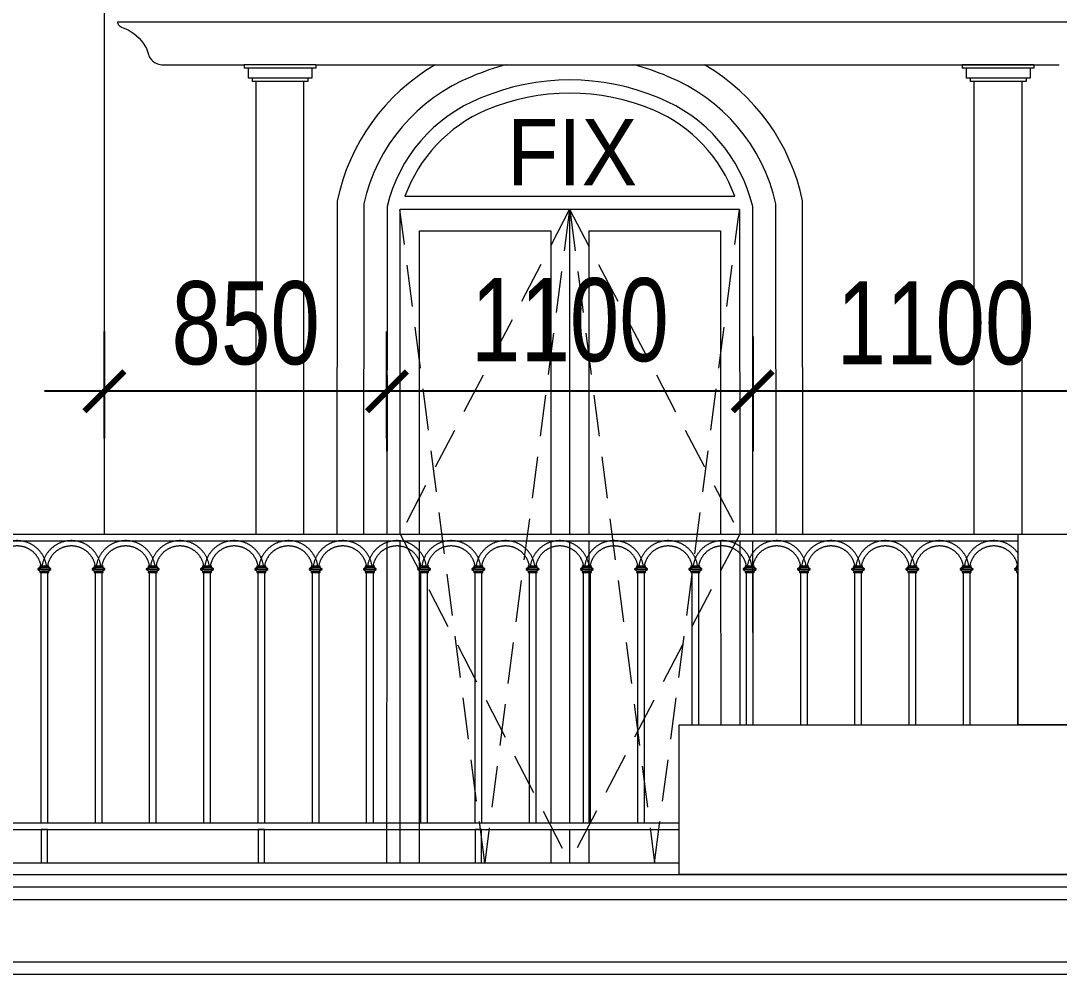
# Model space of a CAD drawing. Header units: millimetres. Extents: x -78046 to 260989, y -99288 to 158505.
# Drawn here: x 214000 to 217124, y 147047 to 149914 of the extents above; entities that cross this region are included whole.
import ezdxf
from ezdxf.xclip import XClip

# ---------------------------------------------------------------- set-up
doc = ezdxf.new("R2010")
doc.units = ezdxf.units.MM
doc.header["$LTSCALE"] = 100
doc.header["$XCLIPFRAME"] = 0
doc.header["$PDMODE"] = 98
doc.linetypes.add('HIDDEN', pattern=[0.375, 0.25, -0.125])
doc.layers.get('Defpoints').update_dxf_attribs({"lineweight": 13})
for name, color, linetype, lineweight in [('-DOOR', 137, 'Continuous', 9), ('-HATCH', 8, 'Continuous', 5), ('-HIDE', 3, 'HIDDEN', 13), ('-LINE1', 7, 'Continuous', 18), ('-LINE2', 252, 'Continuous', 9), ('-TEXT', 7, 'Continuous', 15)]:
    doc.layers.add(name, color=color, linetype=linetype, lineweight=lineweight)
doc.styles.add('AVANH', font='VHAVAN_2.TTF', dxfattribs={"width": 0.8})
doc.styles.add('X-5M-DH-TUM1$0$AVANTH', font='arial.ttf', dxfattribs={"width": 0.9})
doc.dimstyles.new('C_100A3', dxfattribs={"dimscale": 100, "dimtxt": 2.5, "dimasz": 1.2, "dimexe": 1.8, "dimexo": 0, "dimgap": 0.75, "dimtad": 1, "dimdec": 0, "dimzin": 0, "dimdsep": 46, "dimtxsty": 'AVANH', "dimblk": 'ARCHTICK', "dimcen": 0, "dimdle": 1.8, "dimclrd": 256, "dimclre": 256, "dimclrt": 7, "dimadec": 0, "dimazin": 0, "dimtfac": 0.0001, "dimtdec": 0, "dimtix": 1, "dimtmove": 2, "dimatfit": 3, "dimldrblk": 'ARCHTICK', "dimfxl": 1.8, "dimtolj": 1, "dimtzin": 0, "dimarcsym": 0})

# ---------------------------------------------------------------- blocks, each defined once
blk = doc.blocks.new('lancan')
for p, q in [((-1.1, 988.8), (6547.2, 988.8)), ((-1.1, 968.8), (6547.2, 968.8)), ((1956.8, 889), (1948.5, 884)), ((1948.5, 884), (1948.5, 882)), ((1958.4, 884), (1948.5, 884)), ((1948.5, 882), (1956.8, 876.9)), ((1958.4, 882), (1948.5, 882)), ((1954.4, 893), (1954.4, 891)), ((1954.4, 893), (1958.4, 893)), ((1954.4, 891), (1956.8, 891)), ((1954.4, 874.9), (1954.4, 872.9)), ((1954.4, 874.9), (1956.8, 874.9)), ((1956.8, 891), (1956.8, 889)), ((1956.8, 891), (1958.4, 891)), ((1956.8, 889), (1979.2, 889)), ((1956.8, 876.9), (1956.8, 874.9)), ((1956.8, 876.9), (1979.2, 876.9)), ((1956.8, 874.9), (1958.4, 874.9)), ((1958.4, 893), (1977.6, 893)), ((1977.6, 891), (1958.4, 891)), ((1958.4, 882), (1958.4, 884)), ((1958.4, 884), (1977.6, 884)), ((1958.4, 882), (1977.6, 882)), ((1977.6, 874.9), (1958.4, 874.9)), ((1977.6, 893), (1981.6, 893)), ((1977.6, 891), (1979.2, 891)), ((1977.6, 884), (1977.6, 882)), ((1977.6, 884), (1987.4, 884)), ((1977.6, 882), (1987.4, 882)), ((1977.6, 874.9), (1979.2, 874.9)), ((1979.2, 889), (1979.2, 891)), ((1979.2, 891), (1981.6, 891)), ((1987.4, 884), (1979.2, 889)), ((1979.2, 876.9), (1987.4, 882)), ((1979.2, 874.9), (1979.2, 876.9)), ((1979.2, 874.9), (1981.6, 874.9)), ((1981.6, 891), (1981.6, 893)), ((1981.6, 872.9), (1981.6, 874.9)), ((1987.4, 882), (1987.4, 884)), ((2120, 889), (2111.7, 884)), ((2111.7, 884), (2111.7, 882)), ((2121.6, 884), (2111.7, 884)), ((2111.7, 882), (2120, 876.9)), ((2121.6, 882), (2111.7, 882)), ((2117.6, 893), (2117.6, 891)), ((2117.6, 893), (2121.6, 893)), ((2117.6, 891), (2120, 891)), ((2117.6, 874.9), (2117.6, 872.9)), ((2117.6, 874.9), (2120, 874.9)), ((2120, 891), (2120, 889)), ((2120, 891), (2121.6, 891)), ((2120, 889), (2142.4, 889)), ((2120, 876.9), (2120, 874.9)), ((2120, 876.9), (2142.4, 876.9)), ((2120, 874.9), (2121.6, 874.9)), ((2121.6, 893), (2140.8, 893)), ((2140.8, 891), (2121.6, 891)), ((2121.6, 882), (2121.6, 884)), ((2121.6, 884), (2140.8, 884)), ((2121.6, 882), (2140.8, 882)), ((2140.8, 874.9), (2121.6, 874.9)), ((2140.8, 893), (2144.8, 893)), ((2140.8, 891), (2142.4, 891)), ((2140.8, 884), (2140.8, 882)), ((2140.8, 884), (2150.6, 884)), ((2140.8, 882), (2150.6, 882)), ((2140.8, 874.9), (2142.4, 874.9)), ((2142.4, 889), (2142.4, 891)), ((2142.4, 891), (2144.8, 891)), ((2150.6, 884), (2142.4, 889)), ((2142.4, 876.9), (2150.6, 882)), ((2142.4, 874.9), (2142.4, 876.9)), ((2142.4, 874.9), (2144.8, 874.9)), ((2144.8, 891), (2144.8, 893)), ((2144.8, 872.9), (2144.8, 874.9)), ((2150.6, 882), (2150.6, 884)), ((2283.2, 889), (2274.9, 884)), ((2274.9, 884), (2274.9, 882)), ((2284.8, 884), (2274.9, 884)), ((2274.9, 882), (2283.2, 876.9)), ((2284.8, 882), (2274.9, 882)), ((2280.8, 893), (2280.8, 891)), ((2280.8, 893), (2284.8, 893)), ((2280.8, 891), (2283.2, 891)), ((2280.8, 874.9), (2280.8, 872.9)), ((2280.8, 874.9), (2283.2, 874.9)), ((2283.2, 891), (2283.2, 889)), ((2283.2, 891), (2284.8, 891)), ((2283.2, 889), (2305.6, 889)), ((2283.2, 876.9), (2283.2, 874.9)), ((2283.2, 876.9), (2305.6, 876.9)), ((2283.2, 874.9), (2284.8, 874.9)), ((2284.8, 893), (2304, 893)), ((2304, 891), (2284.8, 891)), ((2284.8, 882), (2284.8, 884)), ((2284.8, 884), (2304, 884)), ((2284.8, 882), (2304, 882)), ((2304, 874.9), (2284.8, 874.9)), ((2304, 893), (2308, 893)), ((2304, 891), (2305.6, 891)), ((2304, 884), (2304, 882)), ((2304, 884), (2313.8, 884)), ((2304, 882), (2313.8, 882)), ((2304, 874.9), (2305.6, 874.9)), ((2305.6, 889), (2305.6, 891)), ((2305.6, 891), (2308, 891)), ((2313.8, 884), (2305.6, 889)), ((2305.6, 876.9), (2313.8, 882)), ((2305.6, 874.9), (2305.6, 876.9)), ((2305.6, 874.9), (2308, 874.9)), ((2308, 891), (2308, 893)), ((2308, 872.9), (2308, 874.9)), ((2313.8, 882), (2313.8, 884)), ((2446.4, 889), (2438.1, 884)), ((2438.1, 884), (2438.1, 882)), ((2448, 884), (2438.1, 884)), ((2438.1, 882), (2446.4, 876.9)), ((2448, 882), (2438.1, 882)), ((2444, 893), (2444, 891)), ((2444, 893), (2448, 893)), ((2444, 891), (2446.4, 891)), ((2444, 874.9), (2444, 872.9)), ((2444, 874.9), (2446.4, 874.9)), ((2446.4, 891), (2446.4, 889)), ((2446.4, 891), (2448, 891)), ((2446.4, 889), (2468.8, 889)), ((2446.4, 876.9), (2446.4, 874.9)), ((2446.4, 876.9), (2468.8, 876.9)), ((2446.4, 874.9), (2448, 874.9)), ((2448, 893), (2467.2, 893)), ((2467.2, 891), (2448, 891)), ((2448, 882), (2448, 884)), ((2448, 884), (2467.2, 884)), ((2448, 882), (2467.2, 882)), ((2467.2, 874.9), (2448, 874.9)), ((2467.2, 893), (2471.2, 893)), ((2467.2, 891), (2468.8, 891)), ((2467.2, 884), (2467.2, 882)), ((2467.2, 884), (2477, 884)), ((2467.2, 882), (2477, 882)), ((2467.2, 874.9), (2468.8, 874.9)), ((2468.8, 889), (2468.8, 891)), ((2468.8, 891), (2471.2, 891)), ((2477, 884), (2468.8, 889)), ((2468.8, 876.9), (2477, 882)), ((2468.8, 874.9), (2468.8, 876.9)), ((2468.8, 874.9), (2471.2, 874.9)), ((2471.2, 891), (2471.2, 893)), ((2471.2, 872.9), (2471.2, 874.9)), ((2477, 882), (2477, 884)), ((2609.6, 889), (2601.3, 884)), ((2601.3, 884), (2601.3, 882)), ((2611.2, 884), (2601.3, 884)), ((2601.3, 882), (2609.6, 876.9)), ((2611.2, 882), (2601.3, 882)), ((2607.2, 893), (2607.2, 891)), ((2607.2, 893), (2611.2, 893)), ((2607.2, 891), (2609.6, 891)), ((2607.2, 874.9), (2607.2, 872.9)), ((2607.2, 874.9), (2609.6, 874.9)), ((2609.6, 891), (2609.6, 889)), ((2609.6, 891), (2611.2, 891)), ((2609.6, 889), (2632, 889)), ((2609.6, 876.9), (2609.6, 874.9)), ((2609.6, 876.9), (2632, 876.9)), ((2609.6, 874.9), (2611.2, 874.9)), ((2611.2, 893), (2630.4, 893)), ((2630.4, 891), (2611.2, 891)), ((2611.2, 882), (2611.2, 884)), ((2611.2, 884), (2630.4, 884)), ((2611.2, 882), (2630.4, 882)), ((2630.4, 874.9), (2611.2, 874.9)), ((2630.4, 893), (2634.4, 893)), ((2630.4, 891), (2632, 891)), ((2630.4, 884), (2630.4, 882)), ((2630.4, 884), (2640.2, 884)), ((2630.4, 882), (2640.2, 882)), ((2630.4, 874.9), (2632, 874.9)), ((2632, 889), (2632, 891)), ((2632, 891), (2634.4, 891)), ((2640.2, 884), (2632, 889)), ((2632, 876.9), (2640.2, 882)), ((2632, 874.9), (2632, 876.9)), ((2632, 874.9), (2634.4, 874.9)), ((2634.4, 891), (2634.4, 893)), ((2634.4, 872.9), (2634.4, 874.9)), ((2640.2, 882), (2640.2, 884)), ((2772.8, 889), (2764.5, 884)), ((2764.5, 884), (2764.5, 882)), ((2774.4, 884), (2764.5, 884)), ((2764.5, 882), (2772.8, 876.9)), ((2774.4, 882), (2764.5, 882)), ((2770.4, 893), (2770.4, 891)), ((2770.4, 893), (2774.4, 893)), ((2770.4, 891), (2772.8, 891)), ((2770.4, 874.9), (2770.4, 872.9)), ((2770.4, 874.9), (2772.8, 874.9)), ((2772.8, 891), (2772.8, 889)), ((2772.8, 891), (2774.4, 891)), ((2772.8, 889), (2795.2, 889)), ((2772.8, 876.9), (2772.8, 874.9)), ((2772.8, 876.9), (2795.2, 876.9)), ((2772.8, 874.9), (2774.4, 874.9)), ((2774.4, 893), (2793.6, 893)), ((2793.6, 891), (2774.4, 891)), ((2774.4, 882), (2774.4, 884)), ((2774.4, 884), (2793.6, 884)), ((2774.4, 882), (2793.6, 882)), ((2793.6, 874.9), (2774.4, 874.9)), ((2793.6, 893), (2797.6, 893)), ((2793.6, 891), (2795.2, 891)), ((2793.6, 884), (2793.6, 882)), ((2793.6, 884), (2803.4, 884)), ((2793.6, 882), (2803.4, 882)), ((2793.6, 874.9), (2795.2, 874.9)), ((2795.2, 889), (2795.2, 891)), ((2795.2, 891), (2797.6, 891)), ((2803.4, 884), (2795.2, 889)), ((2795.2, 876.9), (2803.4, 882)), ((2795.2, 874.9), (2795.2, 876.9)), ((2795.2, 874.9), (2797.6, 874.9)), ((2797.6, 891), (2797.6, 893)), ((2797.6, 872.9), (2797.6, 874.9)), ((2803.4, 882), (2803.4, 884)), ((2936, 889), (2927.7, 884)), ((2927.7, 884), (2927.7, 882)), ((2937.6, 884), (2927.7, 884)), ((2927.7, 882), (2936, 876.9)), ((2937.6, 882), (2927.7, 882)), ((2933.6, 893), (2933.6, 891)), ((2933.6, 893), (2937.6, 893)), ((2933.6, 891), (2936, 891)), ((2933.6, 874.9), (2933.6, 872.9)), ((2933.6, 874.9), (2936, 874.9)), ((2936, 891), (2936, 889)), ((2936, 891), (2937.6, 891)), ((2936, 889), (2958.4, 889)), ((2936, 876.9), (2936, 874.9)), ((2936, 876.9), (2958.4, 876.9)), ((2936, 874.9), (2937.6, 874.9)), ((2937.6, 893), (2956.8, 893)), ((2956.8, 891), (2937.6, 891)), ((2937.6, 882), (2937.6, 884)), ((2937.6, 884), (2956.8, 884)), ((2937.6, 882), (2956.8, 882)), ((2956.8, 874.9), (2937.6, 874.9)), ((2956.8, 893), (2960.8, 893)), ((2956.8, 891), (2958.4, 891)), ((2956.8, 884), (2956.8, 882)), ((2956.8, 884), (2966.6, 884)), ((2956.8, 882), (2966.6, 882)), ((2956.8, 874.9), (2958.4, 874.9)), ((2958.4, 889), (2958.4, 891)), ((2958.4, 891), (2960.8, 891)), ((2966.6, 884), (2958.4, 889)), ((2958.4, 876.9), (2966.6, 882)), ((2958.4, 874.9), (2958.4, 876.9)), ((2958.4, 874.9), (2960.8, 874.9)), ((2960.8, 891), (2960.8, 893)), ((2960.8, 872.9), (2960.8, 874.9)), ((2966.6, 882), (2966.6, 884)), ((3099.2, 889), (3090.9, 884)), ((3090.9, 884), (3090.9, 882)), ((3100.8, 884), (3090.9, 884)), ((3090.9, 882), (3099.2, 876.9)), ((3100.8, 882), (3090.9, 882)), ((3096.8, 893), (3096.8, 891)), ((3096.8, 893), (3100.8, 893)), ((3096.8, 891), (3099.2, 891)), ((3096.8, 874.9), (3096.8, 872.9)), ((3096.8, 874.9), (3099.2, 874.9)), ((3099.2, 891), (3099.2, 889)), ((3099.2, 891), (3100.8, 891)), ((3099.2, 889), (3121.6, 889)), ((3099.2, 876.9), (3099.2, 874.9)), ((3099.2, 876.9), (3121.6, 876.9)), ((3099.2, 874.9), (3100.8, 874.9)), ((3100.8, 893), (3120, 893)), ((3120, 891), (3100.8, 891)), ((3100.8, 882), (3100.8, 884)), ((3100.8, 884), (3120, 884)), ((3100.8, 882), (3120, 882)), ((3120, 874.9), (3100.8, 874.9)), ((3120, 893), (3124, 893)), ((3120, 891), (3121.6, 891)), ((3120, 884), (3120, 882)), ((3120, 884), (3129.8, 884)), ((3120, 882), (3129.8, 882)), ((3120, 874.9), (3121.6, 874.9)), ((3121.6, 889), (3121.6, 891)), ((3121.6, 891), (3124, 891)), ((3129.8, 884), (3121.6, 889)), ((3121.6, 876.9), (3129.8, 882)), ((3121.6, 874.9), (3121.6, 876.9)), ((3121.6, 874.9), (3124, 874.9)), ((3124, 891), (3124, 893)), ((3124, 872.9), (3124, 874.9)), ((3129.8, 882), (3129.8, 884)), ((3262.4, 889), (3254.1, 884)), ((3254.1, 884), (3254.1, 882)), ((3264, 884), (3254.1, 884)), ((3254.1, 882), (3262.4, 876.9)), ((3264, 882), (3254.1, 882)), ((3260, 893), (3260, 891)), ((3260, 893), (3264, 893)), ((3260, 891), (3262.4, 891)), ((3260, 874.9), (3260, 872.9)), ((3260, 874.9), (3262.4, 874.9)), ((3262.4, 891), (3262.4, 889)), ((3262.4, 891), (3264, 891)), ((3262.4, 889), (3284.8, 889)), ((3262.4, 876.9), (3262.4, 874.9)), ((3262.4, 876.9), (3284.8, 876.9)), ((3262.4, 874.9), (3264, 874.9)), ((3264, 893), (3283.2, 893)), ((3283.2, 891), (3264, 891)), ((3264, 882), (3264, 884)), ((3264, 884), (3283.2, 884)), ((3264, 882), (3283.2, 882)), ((3283.2, 874.9), (3264, 874.9)), ((3283.2, 893), (3287.2, 893)), ((3283.2, 891), (3284.8, 891)), ((3283.2, 884), (3283.2, 882)), ((3283.2, 884), (3293, 884)), ((3283.2, 882), (3293, 882)), ((3283.2, 874.9), (3284.8, 874.9)), ((3284.8, 889), (3284.8, 891)), ((3284.8, 891), (3287.2, 891)), ((3293, 884), (3284.8, 889)), ((3284.8, 876.9), (3293, 882)), ((3284.8, 874.9), (3284.8, 876.9)), ((3284.8, 874.9), (3287.2, 874.9)), ((3287.2, 891), (3287.2, 893)), ((3287.2, 872.9), (3287.2, 874.9)), ((3293, 882), (3293, 884)), ((3425.6, 889), (3417.3, 884)), ((3417.3, 884), (3417.3, 882)), ((3427.2, 884), (3417.3, 884)), ((3417.3, 882), (3425.6, 876.9)), ((3427.2, 882), (3417.3, 882)), ((3423.2, 893), (3423.2, 891)), ((3423.2, 893), (3427.2, 893)), ((3423.2, 891), (3425.6, 891)), ((3423.2, 874.9), (3423.2, 872.9)), ((3423.2, 874.9), (3425.6, 874.9)), ((3425.6, 891), (3425.6, 889)), ((3425.6, 891), (3427.2, 891)), ((3425.6, 889), (3448, 889)), ((3425.6, 876.9), (3425.6, 874.9)), ((3425.6, 876.9), (3448, 876.9)), ((3425.6, 874.9), (3427.2, 874.9)), ((3427.2, 893), (3446.4, 893)), ((3446.4, 891), (3427.2, 891)), ((3427.2, 882), (3427.2, 884)), ((3427.2, 884), (3446.4, 884)), ((3427.2, 882), (3446.4, 882)), ((3446.4, 874.9), (3427.2, 874.9)), ((3446.4, 893), (3450.4, 893)), ((3446.4, 891), (3448, 891)), ((3446.4, 884), (3446.4, 882)), ((3446.4, 884), (3456.2, 884)), ((3446.4, 882), (3456.2, 882)), ((3446.4, 874.9), (3448, 874.9)), ((3448, 889), (3448, 891)), ((3448, 891), (3450.4, 891)), ((3456.2, 884), (3448, 889)), ((3448, 876.9), (3456.2, 882)), ((3448, 874.9), (3448, 876.9)), ((3448, 874.9), (3450.4, 874.9)), ((3450.4, 891), (3450.4, 893)), ((3450.4, 872.9), (3450.4, 874.9)), ((3456.2, 882), (3456.2, 884)), ((3588.8, 889), (3580.5, 884)), ((3580.5, 884), (3580.5, 882)), ((3590.4, 884), (3580.5, 884)), ((3580.5, 882), (3588.8, 876.9)), ((3590.4, 882), (3580.5, 882)), ((3586.4, 893), (3586.4, 891)), ((3586.4, 893), (3590.4, 893)), ((3586.4, 891), (3588.8, 891)), ((3586.4, 874.9), (3586.4, 872.9)), ((3586.4, 874.9), (3588.8, 874.9)), ((3588.8, 891), (3588.8, 889)), ((3588.8, 891), (3590.4, 891)), ((3588.8, 889), (3611.2, 889)), ((3588.8, 876.9), (3588.8, 874.9)), ((3588.8, 876.9), (3611.2, 876.9)), ((3588.8, 874.9), (3590.4, 874.9)), ((3590.4, 893), (3609.6, 893)), ((3609.6, 891), (3590.4, 891)), ((3590.4, 882), (3590.4, 884)), ((3590.4, 884), (3609.6, 884)), ((3590.4, 882), (3609.6, 882)), ((3609.6, 874.9), (3590.4, 874.9)), ((3609.6, 893), (3613.6, 893)), ((3609.6, 891), (3611.2, 891)), ((3609.6, 884), (3609.6, 882)), ((3609.6, 884), (3619.4, 884)), ((3609.6, 882), (3619.4, 882)), ((3609.6, 874.9), (3611.2, 874.9)), ((3611.2, 889), (3611.2, 891)), ((3611.2, 891), (3613.6, 891)), ((3619.4, 884), (3611.2, 889)), ((3611.2, 876.9), (3619.4, 882)), ((3611.2, 874.9), (3611.2, 876.9)), ((3611.2, 874.9), (3613.6, 874.9)), ((3613.6, 891), (3613.6, 893)), ((3613.6, 872.9), (3613.6, 874.9)), ((3619.4, 882), (3619.4, 884)), ((3752, 889), (3743.7, 884)), ((3743.7, 884), (3743.7, 882)), ((3753.6, 884), (3743.7, 884)), ((3743.7, 882), (3752, 876.9)), ((3753.6, 882), (3743.7, 882)), ((3749.6, 893), (3749.6, 891)), ((3749.6, 893), (3753.6, 893)), ((3749.6, 891), (3752, 891)), ((3749.6, 874.9), (3749.6, 872.9)), ((3749.6, 874.9), (3752, 874.9)), ((3752, 891), (3752, 889)), ((3752, 891), (3753.6, 891)), ((3752, 889), (3774.4, 889)), ((3752, 876.9), (3752, 874.9)), ((3752, 876.9), (3774.4, 876.9)), ((3752, 874.9), (3753.6, 874.9)), ((3753.6, 893), (3772.8, 893)), ((3772.8, 891), (3753.6, 891)), ((3753.6, 882), (3753.6, 884)), ((3753.6, 884), (3772.8, 884)), ((3753.6, 882), (3772.8, 882)), ((3772.8, 874.9), (3753.6, 874.9)), ((3772.8, 893), (3776.8, 893)), ((3772.8, 891), (3774.4, 891)), ((3772.8, 884), (3772.8, 882)), ((3772.8, 884), (3782.6, 884)), ((3772.8, 882), (3782.6, 882)), ((3772.8, 874.9), (3774.4, 874.9)), ((3774.4, 889), (3774.4, 891)), ((3774.4, 891), (3776.8, 891)), ((3782.6, 884), (3774.4, 889)), ((3774.4, 876.9), (3782.6, 882)), ((3774.4, 874.9), (3774.4, 876.9)), ((3774.4, 874.9), (3776.8, 874.9)), ((3776.8, 891), (3776.8, 893)), ((3776.8, 872.9), (3776.8, 874.9)), ((3782.6, 882), (3782.6, 884)), ((3915.2, 889), (3906.9, 884)), ((3906.9, 884), (3906.9, 882)), ((3916.8, 884), (3906.9, 884)), ((3906.9, 882), (3915.2, 876.9)), ((3916.8, 882), (3906.9, 882)), ((3912.8, 893), (3912.8, 891)), ((3912.8, 893), (3916.8, 893)), ((3912.8, 891), (3915.2, 891)), ((3912.8, 874.9), (3912.8, 872.9)), ((3912.8, 874.9), (3915.2, 874.9)), ((3915.2, 891), (3915.2, 889)), ((3915.2, 891), (3916.8, 891)), ((3915.2, 889), (3937.6, 889)), ((3915.2, 876.9), (3915.2, 874.9)), ((3915.2, 876.9), (3937.6, 876.9)), ((3915.2, 874.9), (3916.8, 874.9)), ((3916.8, 893), (3936, 893)), ((3936, 891), (3916.8, 891)), ((3916.8, 882), (3916.8, 884)), ((3916.8, 884), (3936, 884)), ((3916.8, 882), (3936, 882)), ((3936, 874.9), (3916.8, 874.9)), ((3936, 893), (3940, 893)), ((3936, 891), (3937.6, 891)), ((3936, 884), (3936, 882)), ((3936, 884), (3945.8, 884)), ((3936, 882), (3945.8, 882)), ((3936, 874.9), (3937.6, 874.9)), ((3937.6, 889), (3937.6, 891)), ((3937.6, 891), (3940, 891)), ((3945.8, 884), (3937.6, 889)), ((3937.6, 876.9), (3945.8, 882)), ((3937.6, 874.9), (3937.6, 876.9)), ((3937.6, 874.9), (3940, 874.9)), ((3940, 891), (3940, 893)), ((3940, 872.9), (3940, 874.9)), ((3945.8, 882), (3945.8, 884)), ((4078.4, 889), (4070.1, 884)), ((4070.1, 884), (4070.1, 882)), ((4080, 884), (4070.1, 884)), ((4070.1, 882), (4078.4, 876.9)), ((4080, 882), (4070.1, 882)), ((4076, 893), (4076, 891)), ((4076, 893), (4080, 893)), ((4076, 891), (4078.4, 891)), ((4076, 874.9), (4076, 872.9)), ((4076, 874.9), (4078.4, 874.9)), ((4078.4, 891), (4078.4, 889)), ((4078.4, 891), (4080, 891)), ((4078.4, 889), (4100.8, 889)), ((4078.4, 876.9), (4078.4, 874.9)), ((4078.4, 876.9), (4100.8, 876.9)), ((4078.4, 874.9), (4080, 874.9)), ((4080, 893), (4099.2, 893)), ((4099.2, 891), (4080, 891)), ((4080, 882), (4080, 884)), ((4080, 884), (4099.2, 884)), ((4080, 882), (4099.2, 882)), ((4099.2, 874.9), (4080, 874.9)), ((4099.2, 893), (4103.2, 893)), ((4099.2, 891), (4100.8, 891)), ((4099.2, 884), (4099.2, 882)), ((4099.2, 884), (4109, 884)), ((4099.2, 882), (4109, 882)), ((4099.2, 874.9), (4100.8, 874.9)), ((4100.8, 889), (4100.8, 891)), ((4100.8, 891), (4103.2, 891)), ((4109, 884), (4100.8, 889)), ((4100.8, 876.9), (4109, 882)), ((4100.8, 874.9), (4100.8, 876.9)), ((4100.8, 874.9), (4103.2, 874.9)), ((4103.2, 891), (4103.2, 893)), ((4103.2, 872.9), (4103.2, 874.9)), ((4109, 882), (4109, 884)), ((4241.6, 889), (4233.3, 884)), ((4233.3, 884), (4233.3, 882)), ((4243.2, 884), (4233.3, 884)), ((4233.3, 882), (4241.6, 876.9)), ((4243.2, 882), (4233.3, 882)), ((4239.2, 893), (4239.2, 891)), ((4239.2, 893), (4243.2, 893)), ((4239.2, 891), (4241.6, 891)), ((4239.2, 874.9), (4239.2, 872.9)), ((4239.2, 874.9), (4241.6, 874.9)), ((4241.6, 891), (4241.6, 889)), ((4241.6, 891), (4243.2, 891)), ((4241.6, 889), (4264, 889)), ((4241.6, 876.9), (4241.6, 874.9)), ((4241.6, 876.9), (4264, 876.9)), ((4241.6, 874.9), (4243.2, 874.9)), ((4243.2, 893), (4262.4, 893)), ((4262.4, 891), (4243.2, 891)), ((4243.2, 882), (4243.2, 884)), ((4243.2, 884), (4262.4, 884)), ((4243.2, 882), (4262.4, 882)), ((4262.4, 874.9), (4243.2, 874.9)), ((4262.4, 893), (4266.4, 893)), ((4262.4, 891), (4264, 891)), ((4262.4, 884), (4262.4, 882)), ((4262.4, 884), (4272.2, 884)), ((4262.4, 882), (4272.2, 882)), ((4262.4, 874.9), (4264, 874.9)), ((4264, 889), (4264, 891)), ((4264, 891), (4266.4, 891)), ((4272.2, 884), (4264, 889)), ((4264, 876.9), (4272.2, 882)), ((4264, 874.9), (4264, 876.9)), ((4264, 874.9), (4266.4, 874.9)), ((4266.4, 891), (4266.4, 893)), ((4266.4, 872.9), (4266.4, 874.9)), ((4272.2, 882), (4272.2, 884)), ((4404.8, 889), (4396.5, 884)), ((4396.5, 884), (4396.5, 882)), ((4406.4, 884), (4396.5, 884)), ((4396.5, 882), (4404.8, 876.9)), ((4406.4, 882), (4396.5, 882)), ((4402.4, 893), (4402.4, 891)), ((4402.4, 893), (4406.4, 893)), ((4402.4, 891), (4404.8, 891)), ((4402.4, 874.9), (4402.4, 872.9)), ((4402.4, 874.9), (4404.8, 874.9)), ((4404.8, 891), (4404.8, 889)), ((4404.8, 891), (4406.4, 891)), ((4404.8, 889), (4427.1, 889)), ((4404.8, 876.9), (4404.8, 874.9)), ((4404.8, 876.9), (4427.1, 876.9)), ((4404.8, 874.9), (4406.4, 874.9)), ((4406.4, 893), (4425.6, 893)), ((4425.6, 891), (4406.4, 891)), ((4406.4, 882), (4406.4, 884)), ((4406.4, 884), (4425.6, 884)), ((4406.4, 882), (4425.6, 882)), ((4425.6, 874.9), (4406.4, 874.9)), ((4425.6, 893), (4429.5, 893)), ((4425.6, 891), (4427.1, 891)), ((4425.6, 884), (4425.6, 882)), ((4425.6, 884), (4435.4, 884)), ((4425.6, 882), (4435.4, 882)), ((4425.6, 874.9), (4427.1, 874.9)), ((4427.1, 889), (4427.1, 891)), ((4427.1, 891), (4429.5, 891)), ((4435.4, 884), (4427.1, 889)), ((4427.1, 876.9), (4435.4, 882)), ((4427.1, 874.9), (4427.1, 876.9)), ((4427.1, 874.9), (4429.5, 874.9)), ((4429.5, 891), (4429.5, 893)), ((4429.5, 872.9), (4429.5, 874.9)), ((4435.4, 882), (4435.4, 884)), ((4568, 889), (4559.7, 884)), ((4559.7, 884), (4559.7, 882)), ((4569.6, 884), (4559.7, 884)), ((4559.7, 882), (4568, 876.9)), ((4569.6, 882), (4559.7, 882)), ((4565.6, 893), (4565.6, 891)), ((4565.6, 893), (4569.6, 893)), ((4565.6, 891), (4568, 891)), ((4565.6, 874.9), (4565.6, 872.9)), ((4565.6, 874.9), (4568, 874.9)), ((4568, 891), (4568, 889)), ((4568, 891), (4569.6, 891)), ((4568, 889), (4590.3, 889)), ((4568, 876.9), (4568, 874.9)), ((4568, 876.9), (4590.3, 876.9)), ((4568, 874.9), (4569.6, 874.9)), ((4569.6, 893), (4588.8, 893)), ((4588.8, 891), (4569.6, 891)), ((4569.6, 882), (4569.6, 884)), ((4569.6, 884), (4588.8, 884)), ((4569.6, 882), (4588.8, 882)), ((4588.8, 874.9), (4569.6, 874.9)), ((4588.8, 893), (4592.7, 893)), ((4588.8, 891), (4590.3, 891)), ((4588.8, 884), (4588.8, 882)), ((4588.8, 884), (4598.6, 884)), ((4588.8, 882), (4598.6, 882)), ((4588.8, 874.9), (4590.3, 874.9)), ((4590.3, 889), (4590.3, 891)), ((4590.3, 891), (4592.7, 891)), ((4598.6, 884), (4590.3, 889)), ((4590.3, 876.9), (4598.6, 882)), ((4590.3, 874.9), (4590.3, 876.9)), ((4590.3, 874.9), (4592.7, 874.9)), ((4592.7, 891), (4592.7, 893)), ((4592.7, 872.9), (4592.7, 874.9)), ((4598.6, 882), (4598.6, 884)), ((4731.2, 889), (4722.9, 884)), ((4722.9, 884), (4722.9, 882)), ((4732.8, 884), (4722.9, 884)), ((4722.9, 882), (4731.2, 876.9)), ((4732.8, 882), (4722.9, 882)), ((4728.8, 893), (4728.8, 891)), ((4728.8, 893), (4732.8, 893)), ((4728.8, 891), (4731.2, 891)), ((4728.8, 874.9), (4728.8, 872.9)), ((4728.8, 874.9), (4731.2, 874.9)), ((4731.2, 891), (4731.2, 889)), ((4731.2, 891), (4732.8, 891)), ((4731.2, 889), (4753.5, 889)), ((4731.2, 876.9), (4731.2, 874.9)), ((4731.2, 876.9), (4753.5, 876.9)), ((4731.2, 874.9), (4732.8, 874.9)), ((4732.8, 893), (4752, 893)), ((4752, 891), (4732.8, 891)), ((4732.8, 882), (4732.8, 884)), ((4732.8, 884), (4752, 884)), ((4732.8, 882), (4752, 882)), ((4752, 874.9), (4732.8, 874.9)), ((4752, 893), (4755.9, 893)), ((4752, 891), (4753.5, 891)), ((4752, 884), (4752, 882)), ((4752, 884), (4761.8, 884)), ((4752, 882), (4761.8, 882)), ((4752, 874.9), (4753.5, 874.9)), ((4753.5, 889), (4753.5, 891)), ((4753.5, 891), (4755.9, 891)), ((4761.8, 884), (4753.5, 889)), ((4753.5, 876.9), (4761.8, 882)), ((4753.5, 874.9), (4753.5, 876.9)), ((4753.5, 874.9), (4755.9, 874.9)), ((4755.9, 891), (4755.9, 893)), ((4755.9, 872.9), (4755.9, 874.9)), ((4761.8, 882), (4761.8, 884)), ((4894.4, 889), (4886.1, 884)), ((4886.1, 884), (4886.1, 882)), ((4896, 884), (4886.1, 884)), ((4886.1, 882), (4894.4, 876.9)), ((4896, 882), (4886.1, 882)), ((4892, 893), (4892, 891)), ((4892, 893), (4896, 893)), ((4892, 891), (4894.4, 891)), ((4892, 874.9), (4892, 872.9)), ((4892, 874.9), (4894.4, 874.9)), ((4894.4, 891), (4894.4, 889)), ((4894.4, 891), (4896, 891)), ((4894.4, 889), (4916.7, 889)), ((4894.4, 876.9), (4894.4, 874.9)), ((4894.4, 876.9), (4916.7, 876.9)), ((4894.4, 874.9), (4896, 874.9)), ((4896, 893), (4915.2, 893)), ((4915.2, 891), (4896, 891)), ((4896, 882), (4896, 884)), ((4896, 884), (4915.2, 884)), ((4896, 882), (4915.2, 882)), ((4915.2, 874.9), (4896, 874.9)), ((1954.4, 872.9), (1958.4, 872.9)), ((1958.4, 120), (1958.4, 872.9)), ((1958.4, 872.9), (1977.6, 872.9)), ((1977.6, 872.9), (1977.6, 120)), ((1977.6, 872.9), (1981.6, 872.9)), ((2117.6, 872.9), (2121.6, 872.9)), ((2121.6, 120), (2121.6, 872.9)), ((2121.6, 872.9), (2140.8, 872.9)), ((2140.8, 872.9), (2140.8, 120)), ((2140.8, 872.9), (2144.8, 872.9)), ((2280.8, 872.9), (2284.8, 872.9)), ((2284.8, 120), (2284.8, 872.9)), ((2284.8, 872.9), (2304, 872.9)), ((2304, 872.9), (2304, 120)), ((2304, 872.9), (2308, 872.9)), ((2444, 872.9), (2448, 872.9)), ((2448, 120), (2448, 872.9)), ((2448, 872.9), (2467.2, 872.9)), ((2467.2, 872.9), (2467.2, 120)), ((2467.2, 872.9), (2471.2, 872.9)), ((2607.2, 872.9), (2611.2, 872.9)), ((2611.2, 120), (2611.2, 872.9)), ((2611.2, 872.9), (2630.4, 872.9)), ((2630.4, 872.9), (2630.4, 120)), ((2630.4, 872.9), (2634.4, 872.9)), ((2770.4, 872.9), (2774.4, 872.9)), ((2774.4, 120), (2774.4, 872.9)), ((2774.4, 872.9), (2793.6, 872.9)), ((2793.6, 872.9), (2793.6, 120)), ((2793.6, 872.9), (2797.6, 872.9)), ((2933.6, 872.9), (2937.6, 872.9)), ((2937.6, 120), (2937.6, 872.9)), ((2937.6, 872.9), (2956.8, 872.9)), ((2956.8, 872.9), (2956.8, 120)), ((2956.8, 872.9), (2960.8, 872.9)), ((3096.8, 872.9), (3100.8, 872.9)), ((3100.8, 120), (3100.8, 872.9)), ((3100.8, 872.9), (3120, 872.9)), ((3120, 872.9), (3120, 120)), ((3120, 872.9), (3124, 872.9)), ((3260, 872.9), (3264, 872.9)), ((3264, 120), (3264, 872.9)), ((3264, 872.9), (3283.2, 872.9)), ((3283.2, 872.9), (3283.2, 120)), ((3283.2, 872.9), (3287.2, 872.9)), ((3423.2, 872.9), (3427.2, 872.9)), ((3427.2, 120), (3427.2, 872.9)), ((3427.2, 872.9), (3446.4, 872.9)), ((3446.4, 872.9), (3446.4, 120)), ((3446.4, 872.9), (3450.4, 872.9)), ((3586.4, 872.9), (3590.4, 872.9)), ((3590.4, 120), (3590.4, 872.9)), ((3590.4, 872.9), (3609.6, 872.9)), ((3609.6, 872.9), (3609.6, 120)), ((3609.6, 872.9), (3613.6, 872.9)), ((3749.6, 872.9), (3753.6, 872.9)), ((3753.6, 120), (3753.6, 872.9)), ((3753.6, 872.9), (3772.8, 872.9)), ((3772.8, 872.9), (3772.8, 120)), ((3772.8, 872.9), (3776.8, 872.9)), ((3912.8, 872.9), (3916.8, 872.9)), ((3916.8, 120), (3916.8, 872.9)), ((3916.8, 872.9), (3936, 872.9)), ((3936, 872.9), (3936, 120)), ((3936, 872.9), (3940, 872.9)), ((4076, 872.9), (4080, 872.9)), ((4080, 120), (4080, 872.9)), ((4080, 872.9), (4099.2, 872.9)), ((4099.2, 872.9), (4099.2, 120)), ((4099.2, 872.9), (4103.2, 872.9)), ((4239.2, 872.9), (4243.2, 872.9)), ((4243.2, 120), (4243.2, 872.9)), ((4243.2, 872.9), (4262.4, 872.9)), ((4262.4, 872.9), (4262.4, 120)), ((4262.4, 872.9), (4266.4, 872.9)), ((4402.4, 872.9), (4406.4, 872.9)), ((4406.4, 120), (4406.4, 872.9)), ((4406.4, 872.9), (4425.6, 872.9)), ((4425.6, 872.9), (4425.6, 120)), ((4425.6, 872.9), (4429.5, 872.9)), ((4565.6, 872.9), (4569.6, 872.9)), ((4569.6, 120), (4569.6, 872.9)), ((4569.6, 872.9), (4588.8, 872.9)), ((4588.8, 872.9), (4588.8, 120)), ((4588.8, 872.9), (4592.7, 872.9)), ((4728.8, 872.9), (4732.8, 872.9)), ((4732.8, 120), (4732.8, 872.9)), ((4732.8, 872.9), (4752, 872.9)), ((4752, 872.9), (4752, 120)), ((4752, 872.9), (4755.9, 872.9)), ((4892, 872.9), (4896, 872.9)), ((4896, 120), (4896, 872.9)), ((4896, 872.9), (4915.2, 872.9)), ((-1.1, 120), (6547.2, 120)), ((-1.1, 100), (6547.2, 100)), ((-1.1, 0), (6547.2, 0))]:
    blk.add_line(p, q)
for points in [[(1977.6, 100), (1958.4, 100), (1958.4, 0), (1977.6, 0)], [(2630.4, 100), (2611.2, 100), (2611.2, 0), (2630.4, 0)], [(3283.2, 100), (3264, 100), (3264, 0), (3283.2, 0)]]:
    blk.add_lwpolyline(points, close=True)
for centre, radius, start, end in [((1886.4, 879.8), 89.2, 8.5304, 171.4696), ((2049.6, 879.8), 89.2, 8.5304, 171.4696), ((2212.8, 879.8), 89.2, 8.5304, 171.4696), ((2376, 879.8), 89.2, 8.5304, 171.4696), ((2539.2, 879.8), 89.2, 8.5304, 171.4696), ((2702.4, 879.8), 89.2, 8.5304, 171.4696), ((2865.6, 879.8), 89.2, 8.5304, 171.4696), ((3028.8, 879.8), 89.2, 8.5304, 171.4696), ((3192, 879.8), 89.2, 8.5304, 171.4696), ((3355.2, 879.8), 89.2, 8.5304, 171.4696), ((3518.4, 879.8), 89.2, 8.5304, 171.4696), ((3681.6, 879.8), 89.2, 8.5304, 171.4696), ((3844.8, 879.8), 89.2, 8.5304, 171.4696), ((4008, 879.8), 89.2, 8.5304, 171.4696), ((4171.2, 879.8), 89.2, 8.5304, 171.4696), ((4334.4, 879.8), 89.2, 8.5304, 171.4696), ((4497.6, 879.8), 89.2, 8.5304, 171.4696), ((4660.8, 879.8), 89.2, 8.5304, 171.4696), ((4824, 879.8), 89.2, 8.5304, 171.4696), ((1886.4, 879.8), 73.2, 10.4137, 169.5863), ((2049.6, 879.8), 73.2, 10.4137, 169.5863), ((2212.8, 879.8), 73.2, 10.4137, 169.5863), ((2376, 879.8), 73.2, 10.4137, 169.5863), ((2539.2, 879.8), 73.2, 10.4137, 169.5863), ((2702.4, 879.8), 73.2, 10.4137, 169.5863), ((2865.6, 879.8), 73.2, 10.4137, 169.5863), ((3028.8, 879.8), 73.2, 10.4137, 169.5863), ((3192, 879.8), 73.2, 10.4137, 169.5863), ((3355.2, 879.8), 73.2, 10.4137, 169.5863), ((3518.4, 879.8), 73.2, 10.4137, 169.5863), ((3681.6, 879.8), 73.2, 10.4137, 169.5863), ((3844.8, 879.8), 73.2, 10.4137, 169.5863), ((4008, 879.8), 73.2, 10.4137, 169.5863), ((4171.2, 879.8), 73.2, 10.4137, 169.5863), ((4334.4, 879.8), 73.2, 10.4137, 169.5863), ((4497.6, 879.8), 73.2, 10.4137, 169.5863), ((4660.8, 879.8), 73.2, 10.4137, 169.5863), ((4824, 879.8), 73.2, 10.4137, 169.5863)]:
    blk.add_arc(centre, radius, start, end)
blk = doc.blocks.new('_ARCHTICK')
at = {"const_width": 0.15}
blk.add_lwpolyline([(-0.5, -0.5), (0.5, 0.5)], dxfattribs=at)
blk = doc.blocks.new('*D640')
at = {"layer": 'Defpoints', "lineweight": -2, "transparency": 16777216}
for p, q in [((216201.7, 148965), (216201.7, 148620)), ((215101.6, 148848.7), (215101.6, 148620)), ((216381.7, 148800), (214921.6, 148800))]:
    blk.add_line(p, q, dxfattribs=at)
at = {"layer": 'Defpoints', "color": 0, "transparency": 16777216}
for p in [(216201.7, 148965), (215101.6, 148848.7), (215101.6, 148800)]:
    blk.add_point(p, dxfattribs=at)
at = {"layer": 'Defpoints', "lineweight": -2, "transparency": 16777216, "xscale": 120, "yscale": 120, "zscale": 120, "rotation": 180}
blk.add_blockref('_ARCHTICK', (215101.6, 148800), dxfattribs=at)
at = {"layer": 'Defpoints', "lineweight": -2, "transparency": 16777216, "xscale": 120, "yscale": 120, "zscale": 120}
blk.add_blockref('_ARCHTICK', (216201.7, 148800), dxfattribs=at)
at = {"layer": 'Defpoints', "color": 7, "transparency": 16777216, "insert": (215651.7, 149013.7), "char_height": 250, "attachment_point": 5, "style": 'AVANH'}
blk.add_mtext('\\A1;1100', dxfattribs=at)
blk = doc.blocks.new('*D632')
at = {"layer": 'Defpoints', "lineweight": -2, "transparency": 16777216}
for p, q in [((217301.7, 148696.3), (217301.7, 148980)), ((216201.7, 148965), (216201.7, 148620)), ((217481.7, 148800), (216021.7, 148800))]:
    blk.add_line(p, q, dxfattribs=at)
at = {"layer": 'Defpoints', "color": 0, "transparency": 16777216}
for p in [(216201.7, 148965), (216201.7, 148800), (217301.7, 148696.3)]:
    blk.add_point(p, dxfattribs=at)
at = {"layer": 'Defpoints', "lineweight": -2, "transparency": 16777216, "xscale": 120, "yscale": 120, "zscale": 120, "rotation": 180}
blk.add_blockref('_ARCHTICK', (216201.7, 148800), dxfattribs=at)
at = {"layer": 'Defpoints', "lineweight": -2, "transparency": 16777216, "xscale": 120, "yscale": 120, "zscale": 120}
blk.add_blockref('_ARCHTICK', (217301.7, 148800), dxfattribs=at)
at = {"layer": 'Defpoints', "color": 7, "transparency": 16777216, "insert": (216751.7, 149004.3), "char_height": 250, "attachment_point": 5, "style": 'AVANH'}
blk.add_mtext('\\A1;1100', dxfattribs=at)
blk = doc.blocks.new('*D633')
at = {"layer": 'Defpoints', "lineweight": -2, "transparency": 16777216}
for p, q in [((214251.7, 148658), (214251.7, 148980)), ((215101.6, 148658), (215101.6, 148980)), ((215281.6, 148800), (214071.7, 148800))]:
    blk.add_line(p, q, dxfattribs=at)
at = {"layer": 'Defpoints', "color": 0, "transparency": 16777216}
for p in [(214251.7, 148800), (214251.7, 148658), (215101.6, 148658)]:
    blk.add_point(p, dxfattribs=at)
at = {"layer": 'Defpoints', "lineweight": -2, "transparency": 16777216, "xscale": 120, "yscale": 120, "zscale": 120, "rotation": 180}
blk.add_blockref('_ARCHTICK', (214251.7, 148800), dxfattribs=at)
at = {"layer": 'Defpoints', "lineweight": -2, "transparency": 16777216, "xscale": 120, "yscale": 120, "zscale": 120}
blk.add_blockref('_ARCHTICK', (215101.6, 148800), dxfattribs=at)
at = {"layer": 'Defpoints', "color": 7, "transparency": 16777216, "insert": (214676.6, 149004.3), "char_height": 250, "attachment_point": 5, "style": 'AVANH'}
blk.add_mtext('\\A1;850', dxfattribs=at)

msp = doc.modelspace()

# ---------------------------------------------------------------- linework, layer by layer
at = {"layer": '-DOOR', "lineweight": 9}
for p, q in [((216161.6, 149346.4), (215141.7, 149346.4)), ((215651.7, 148370.6), (215651.7, 149346.4)), ((215594.5, 149282.6), (215594.5, 148370.6)), ((215709, 149282.6), (215709, 148370.6)), ((215594.5, 148350.6), (215594.5, 147501.7)), ((215651.7, 147501.7), (215651.7, 148350.6)), ((215709, 148350.6), (215709, 147501.7)), ((215594.5, 147481.7), (215594.5, 147381.7)), ((215651.7, 147381.7), (215651.7, 147481.7)), ((215709, 147481.7), (215709, 147381.7))]:
    msp.add_line(p, q, dxfattribs=at)
for points in [[(215460.4, 149781.9, 0.035783), (215357.6, 149747.1, 0.247746), (215031.9, 149363.8), (215031, 148370.7)], [(216272.5, 148370.7), (216271.6, 149363.8, 0.247746), (215945.8, 149747.1, 0.035783), (215843.1, 149781.9, 0.035783)]]:
    msp.add_lwpolyline(points, format="xyb", dxfattribs=at)
msp.add_lwpolyline([(215904.1, 149645.3, 0.202486), (215399.4, 149645.3, 0.208463), (215155.8, 149386.4), (216147.7, 149386.4, 0.208463)], format="xyb", close=True, dxfattribs=at)
for points in [[(215141.7, 148370.6), (215141.7, 149346.4)], [(216161.6, 149346.4), (216162.5, 148370.6)], [(215199, 148370.6), (215199, 149282.6), (215594.5, 149282.6)], [(215709, 149282.6), (216104.4, 149282.6), (216105.2, 148370.6)], [(215141.7, 147381.7), (215141.7, 148350.6)], [(215199, 147381.7), (215199, 148350.6)], [(216105.2, 148350.6), (216105.7, 147796.8)], [(216162.5, 148350.6), (216163, 147796.8)]]:
    msp.add_lwpolyline(points, dxfattribs=at)
at = {"layer": '-HIDE', "ltscale": 5}
for points in [[(215650.5, 149346.4), (215395.5, 147381.8), (215140.6, 149346.4)], [(215651.1, 149347.5), (215141.7, 148370.6), (215651.1, 147382.8)], [(215651.1, 149347.5), (216162.5, 148370.6), (215651.1, 147382.8)], [(215651.7, 149346.4), (215906.7, 147381.8), (216161.6, 149346.4)]]:
    msp.add_lwpolyline(points, dxfattribs=at)
at = {"layer": '-LINE1', "color": 0, "lineweight": 20}
for p, q in [((214251.7, 148370.6), (214251.7, 150046.8)), ((214291.1, 149909.9), (214291.3, 149908.3)), ((217262.3, 149909.9), (214291.1, 149909.9)), ((214291.3, 149908.3), (214291.6, 149906.8)), ((214291.6, 149906.8), (214292.2, 149905.3)), ((214292.2, 149905.3), (214292.9, 149903.8)), ((214292.9, 149903.8), (214293.7, 149902.4)), ((214293.7, 149902.4), (214294.7, 149901.1)), ((214294.7, 149901.1), (214295.9, 149899.8)), ((214295.9, 149899.8), (214297.2, 149898.7)), ((214297.2, 149898.7), (214298.6, 149897.6)), ((214298.6, 149897.6), (214300.1, 149896.7)), ((214300.1, 149896.7), (214301.7, 149895.9)), ((214301.7, 149895.9), (214303.4, 149895.2)), ((214303.4, 149895.2), (214313.4, 149891.2)), ((214313.4, 149891.2), (214322.9, 149886.6)), ((214322.9, 149886.6), (214332, 149881.4)), ((214332, 149881.4), (214340.6, 149875.6)), ((214340.6, 149875.6), (214348.5, 149869.2)), ((214348.5, 149869.2), (214355.8, 149862.3)), ((214355.8, 149862.3), (214362.5, 149854.9)), ((214362.5, 149854.9), (214368.4, 149847.2)), ((214368.4, 149847.2), (214373.5, 149839)), ((214373.5, 149839), (214377.9, 149830.6)), ((214377.9, 149830.6), (214381.4, 149821.8)), ((214381.4, 149821.8), (214384, 149812.9)), ((214384, 149812.9), (214385.4, 149808.6)), ((214385.4, 149808.6), (214387.3, 149804.5)), ((214387.3, 149804.5), (214389.8, 149800.6)), ((214389.8, 149800.6), (214392.8, 149797)), ((214392.8, 149797), (214396.3, 149793.6)), ((214396.3, 149793.6), (214400.2, 149790.6)), ((214400.2, 149790.6), (214404.5, 149788)), ((214404.5, 149788), (214409.2, 149785.9)), ((214409.2, 149785.9), (214414.1, 149784.1)), ((214414.1, 149784.1), (214419.2, 149782.9)), ((214419.2, 149782.9), (214424.4, 149782.1)), ((214424.4, 149782.1), (214429.7, 149781.9)), ((214429.7, 149781.9), (214671.8, 149781.9)), ((214671.8, 149781.9), (214671.8, 149771.9)), ((214887.8, 149781.9), (214671.8, 149781.9)), ((214887.8, 149781.9), (214887.8, 149771.9)), ((214887.8, 149781.9), (217123.7, 149781.9)), ((216831.8, 149781.9), (216831.8, 149771.9)), ((217047.8, 149781.9), (216831.8, 149781.9)), ((217047.8, 149781.9), (217047.8, 149771.9)), ((214683.8, 149771.9), (214671.8, 149771.9)), ((214875.8, 149771.9), (214683.8, 149771.9)), ((214683.8, 149771.9), (214683.8, 149741.9)), ((214875.8, 149771.9), (214875.8, 149741.9)), ((214887.8, 149771.9), (214875.8, 149771.9)), ((216843.8, 149771.9), (216831.8, 149771.9)), ((217035.8, 149771.9), (216843.8, 149771.9)), ((216843.8, 149771.9), (216843.8, 149741.9)), ((217035.8, 149771.9), (217035.8, 149741.9)), ((217047.8, 149771.9), (217035.8, 149771.9)), ((214695.8, 149741.9), (214683.8, 149741.9)), ((214863.8, 149741.9), (214695.8, 149741.9)), ((214695.8, 149741.9), (214695.8, 149731.9)), ((214707.8, 149731.9), (214695.8, 149731.9)), ((214707.8, 148370.6), (214707.8, 149731.9)), ((214851.8, 149731.9), (214707.8, 149731.9)), ((214851.8, 148370.6), (214851.8, 149731.9)), ((214863.8, 149731.9), (214851.8, 149731.9)), ((214863.8, 149741.9), (214863.8, 149731.9)), ((214875.8, 149741.9), (214863.8, 149741.9)), ((216855.8, 149741.9), (216843.8, 149741.9)), ((217023.8, 149741.9), (216855.8, 149741.9)), ((216855.8, 149741.9), (216855.8, 149731.9)), ((216867.8, 149731.9), (216855.8, 149731.9)), ((216867.8, 148370.6), (216867.8, 149731.9)), ((217011.8, 149731.9), (216867.8, 149731.9)), ((217011.8, 148370.6), (217011.8, 149731.9)), ((217023.8, 149731.9), (217011.8, 149731.9)), ((217023.8, 149741.9), (217023.8, 149731.9)), ((217035.8, 149741.9), (217023.8, 149741.9)), ((213121.8, 147381.8), (215980.7, 147381.8)), ((213121.8, 147346.8), (216481.8, 147346.8)), ((215981.8, 147346.8), (217181.7, 147346.8)), ((211801.7, 147046.8), (217301.7, 147046.8))]:
    msp.add_line(p, q, dxfattribs=at)
for points in [[(215246.9, 149781.9, 0.213211), (214951.9, 149372.3), (214951, 148370.8)], [(216352.5, 148370.8), (216351.6, 149372.3, 0.213211), (216056.6, 149781.9, 0.213211)], [(216202.5, 148370.6), (216201.6, 149355.8, 0.24391), (215919.3, 149682.3, 0.20217), (215384.2, 149682.3), (215384.2, 149682.3, 0.24391), (215101.9, 149355.8), (215101, 148370.6)]]:
    msp.add_lwpolyline(points, format="xyb", dxfattribs=at)
for points in [[(215101, 148350.6), (215100.1, 147381.7)], [(216203, 147796.8), (216202.5, 148350.6)]]:
    msp.add_lwpolyline(points, dxfattribs=at)
for points in [[(217000.6, 148370.6), (217180.6, 148370.6), (217180.6, 147796.8), (217000.6, 147796.8)], [(215980.7, 147796.8), (217180.6, 147796.8), (217180.6, 147346.8), (215980.7, 147346.8)]]:
    msp.add_lwpolyline(points, close=True, dxfattribs=at)
at = {"layer": '-LINE2'}
for p, q in [((211801.7, 147309.3), (217301.7, 147309.3)), ((211801.7, 147271.8), (217301.7, 147271.8)), ((211801.7, 147084.3), (217301.7, 147084.3))]:
    msp.add_line(p, q, dxfattribs=at)

# ---------------------------------------------------------------- block references
at = {"layer": '-HATCH', "color": 2}
ref = msp.add_blockref('lancan', (212102.8, 147381.8), dxfattribs=at)
XClip(ref).set_block_clipping_path([(0.0000222539, 999.6273120516), (-1.092098235, 415.0064992234), (1019.9367937481, 415.0064992234), (1018.9889880492, -34.9935007766), (3877.9074478885, -34.9935007766), (3877.9074478885, 415.0064992234), (4897.8442193827, 415.0064992234), (4897.8442193827, 988.8015484687)])

# ---------------------------------------------------------------- texts
at = {"layer": '-TEXT', "color": 2, "style": 'X-5M-DH-TUM1$0$AVANTH', "width": 0.9}
msp.add_text('FIX', height=200, dxfattribs=at).set_placement((215463.3, 149419))

# ---------------------------------------------------------------- dimensions: what is measured, and where the dimension line sits
at = {"layer": 'Defpoints', "color": 2}
for base, p1, p2, picture, middle in [((214251.7, 148800), (215101.6, 148658), (214251.7, 148658), '*D633', (214676.6, 149004.3)), ((216201.7, 148800), (217301.7, 148696.3), (216201.7, 148965), '*D632', (216751.7, 149004.3))]:
    dim = msp.add_linear_dim(base=base, p1=p1, p2=p2, dimstyle='C_100A3', dxfattribs=at)
    dim.commit()
    dim.dimension.update_dxf_attribs({"geometry": picture, "text_midpoint": middle})
dim = msp.add_linear_dim(base=(215101.6, 148800), p1=(216201.7, 148965), p2=(215101.6, 148848.7), dimstyle='C_100A3', dxfattribs=at)
dim.commit()
dim.dimension.update_dxf_attribs({"geometry": '*D640', "text_midpoint": (215651.7, 149013.7), "dimtype": 160})

doc.saveas('drawing.dxf')
